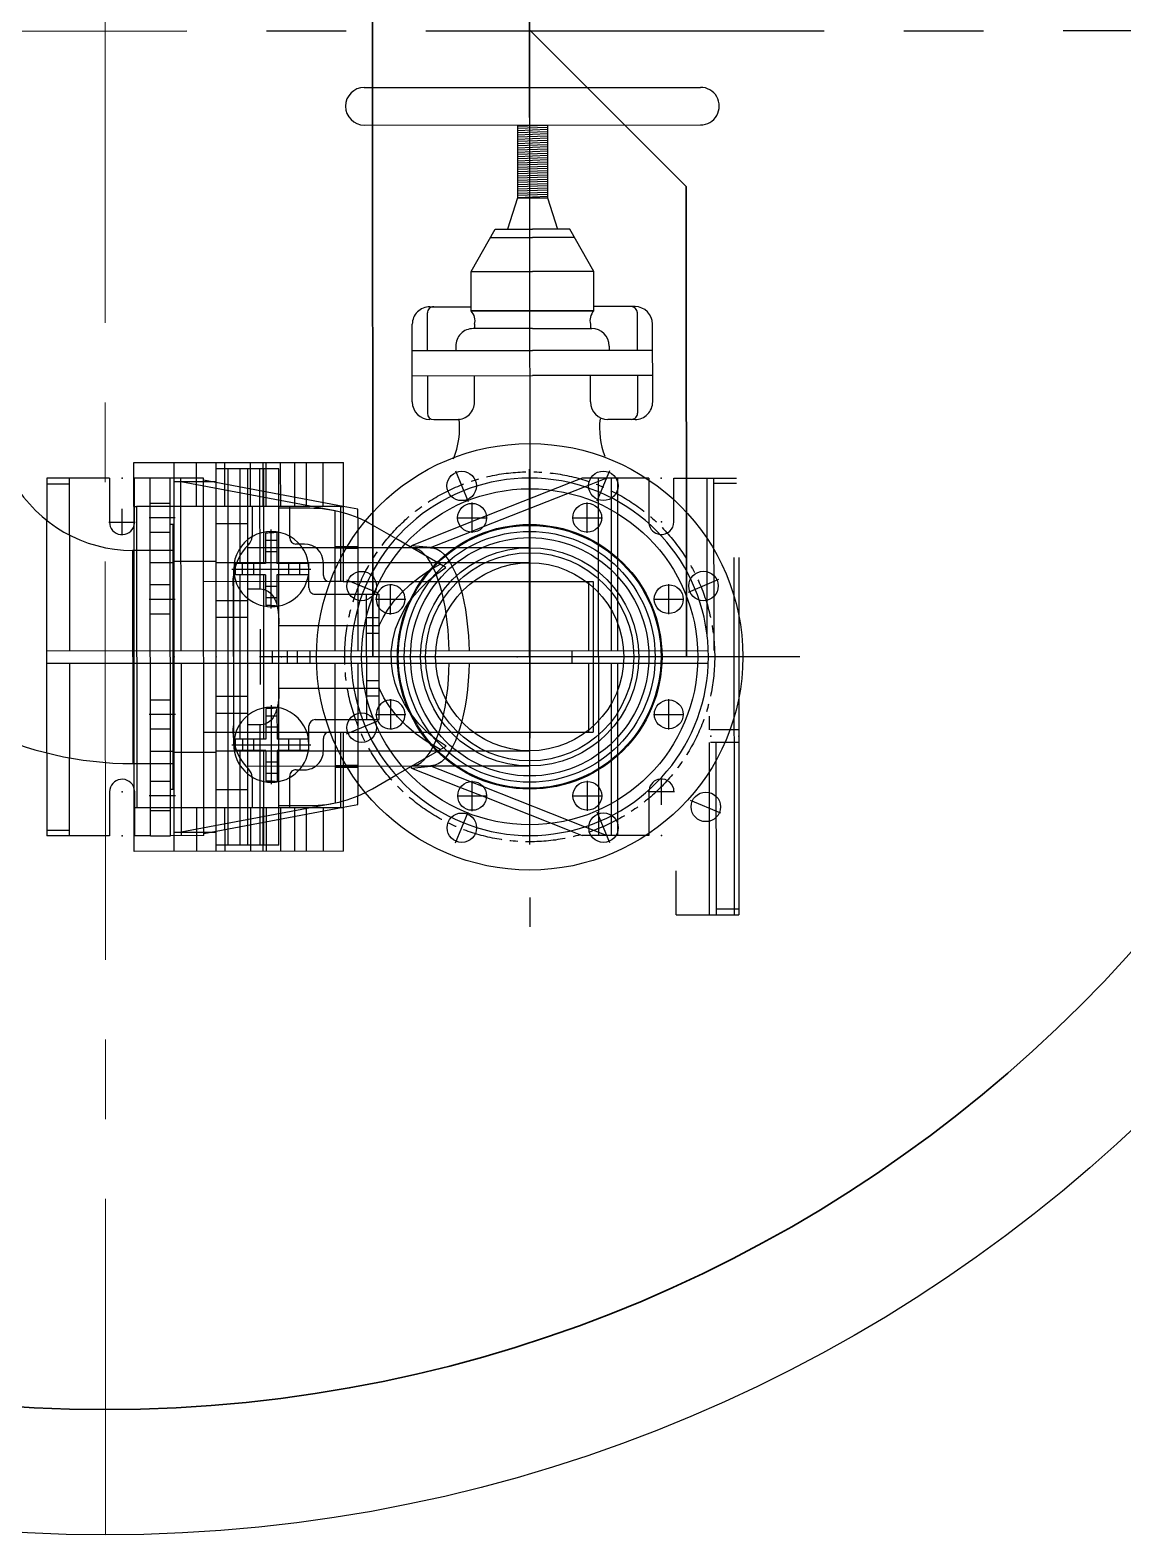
# Model space of a CAD drawing. Header units: millimetres. Extents: x 20530103 to 31271019, y 32092698 to 33532929.
# Drawn here: x 26145778 to 26146649, y 33007586 to 33008786 of the extents above; entities that cross this region are included whole.
import ezdxf

# ---------------------------------------------------------------- set-up
doc = ezdxf.new("R2010")
doc.units = ezdxf.units.MM
doc.linetypes.add('CENTER', pattern=[50.8, 31.75, -6.35, 6.35, -6.35])
doc.linetypes.add('осевая', pattern=[50.8, 31.75, -6.35, 6.35, -6.35])
for name, color, linetype in [('CL', 1, 'CENTER'), ('OUTLINE', 6, 'Continuous'), ('VIS', 7, 'Continuous')]:
    doc.layers.add(name, color=color, linetype=linetype)

msp = doc.modelspace()

# ---------------------------------------------------------------- linework, layer by layer
at = {"color": 1, "linetype": 'осевая', "lineweight": 15, "ltscale": 10}
msp.add_line((26145836.9208, 33009886.4722), (26145837.8174, 33007586.4723), dxfattribs=at)
at = {"lineweight": 30}
for p, q in [((26146050.5694, 33009286.5554), (26146050.9592, 33008286.5555)), ((26146175.7643, 33008786.6042), (26146300.813, 33008661.6529)), ((26146300.813, 33008661.6529), (26146300.9592, 33008286.6529))]:
    msp.add_line(p, q, dxfattribs=at)
at = {"lineweight": 20}
msp.add_line((26146175.5694, 33009286.6041), (26146175.9592, 33008286.6042), dxfattribs=at)
at = {"color": 1, "linetype": 'осевая', "lineweight": 25, "ltscale": 10}
msp.add_line((26141013.1971, 33008783.6781), (26146937.3495, 33008785.9873), dxfattribs=at)
at = {"color": 7}
for p, q in [((26146044.0905, 33008740.5528), (26146312.0904, 33008740.6573)), ((26146044.1022, 33008710.5528), (26146312.1021, 33008710.6573)), ((26146166.1021, 33008710.6004), (26146166.1248, 33008652.6004)), ((26146190.1023, 33008710.2341), (26146166.1026, 33008709.3629)), ((26146190.1029, 33008708.6851), (26146166.1032, 33008707.8139)), ((26146190.1036, 33008706.9615), (26146166.1039, 33008706.0904)), ((26146190.1042, 33008705.238), (26146166.1046, 33008704.3669)), ((26146190.1021, 33008710.6098), (26146190.1248, 33008652.6098)), ((26146190.1049, 33008703.5145), (26146166.1053, 33008702.6433)), ((26146190.1056, 33008701.748), (26146166.1059, 33008700.8769)), ((26146190.1063, 33008700.0245), (26146166.1066, 33008699.1533)), ((26146190.1069, 33008698.3009), (26146166.1073, 33008697.4298)), ((26146190.1076, 33008696.5774), (26146166.108, 33008695.7063)), ((26146190.1083, 33008694.8539), (26146166.1086, 33008693.9828)), ((26146190.1399, 33008693.1304), (26146166.1402, 33008692.2592)), ((26146190.1406, 33008691.4068), (26146166.1409, 33008690.5357)), ((26146190.1412, 33008689.6833), (26146166.1416, 33008688.8122)), ((26146190.1419, 33008687.9598), (26146166.1423, 33008687.0887)), ((26146190.1426, 33008686.2362), (26146166.1429, 33008685.3651)), ((26146190.1433, 33008684.5127), (26146166.1436, 33008683.6416)), ((26146190.1439, 33008682.7892), (26146166.1443, 33008681.9181)), ((26146190.1446, 33008681.0657), (26146166.1449, 33008680.1945)), ((26146190.1453, 33008679.3421), (26146166.1456, 33008678.471)), ((26146190.146, 33008677.6186), (26146166.1463, 33008676.7475)), ((26146190.1466, 33008675.8951), (26146166.147, 33008675.024)), ((26146190.1782, 33008674.1716), (26146166.1786, 33008673.3004)), ((26146190.1789, 33008672.448), (26146166.1792, 33008671.5769)), ((26146190.1796, 33008670.7245), (26146166.1799, 33008669.8534)), ((26146190.1803, 33008669.001), (26146166.1806, 33008668.1299)), ((26146190.1204, 33008663.8304), (26146166.1207, 33008662.9592)), ((26146190.1211, 33008662.1068), (26146166.1214, 33008661.2357)), ((26146190.1217, 33008660.3833), (26146166.1221, 33008659.5122)), ((26146190.1224, 33008658.6598), (26146166.1227, 33008657.7887)), ((26146190.1231, 33008656.9363), (26146166.1234, 33008656.0651)), ((26146190.1809, 33008667.2774), (26146166.1813, 33008666.4063)), ((26146190.1816, 33008665.5539), (26146166.1819, 33008664.6828)), ((26146166.1248, 33008652.6181), (26146158.1948, 33008627.6351)), ((26146190.1237, 33008655.2127), (26146166.1241, 33008654.3416)), ((26146190.1244, 33008653.4892), (26146166.1248, 33008652.6181)), ((26146166.1248, 33008652.6004), (26146190.1248, 33008652.6098)), ((26146190.1248, 33008652.6098), (26146198.0742, 33008627.6507)), ((26146129.2053, 33008593.7027), (26146148.4232, 33008627.6313)), ((26146144.6118, 33008620.9025), (26146178.1371, 33008620.9156)), ((26146148.4232, 33008627.6313), (26146178.1345, 33008627.6429)), ((26146207.8458, 33008627.6545), (26146178.1345, 33008627.6429)), ((26146211.6624, 33008620.9286), (26146178.1371, 33008620.9156)), ((26146227.0901, 33008593.7409), (26146207.8458, 33008627.6545)), ((26146129.2053, 33008593.7027), (26146178.1477, 33008593.7218)), ((26146129.2175, 33008562.3609), (26146129.2053, 33008593.7027)), ((26146227.0901, 33008593.7409), (26146178.1477, 33008593.7218)), ((26146227.1024, 33008562.399), (26146227.0901, 33008593.7409)), ((26146094.4478, 33008530.7813), (26146094.4361, 33008560.7395)), ((26146096.3191, 33008565.7402), (26146129.2162, 33008565.7531)), ((26146129.2175, 33008562.3609), (26146178.1599, 33008562.3799)), ((26146178.1599, 33008562.3799), (26146129.2175, 33008562.3609)), ((26146227.1024, 33008562.399), (26146178.1599, 33008562.3799)), ((26146178.1599, 33008562.3799), (26146227.1024, 33008562.399)), ((26146259.9981, 33008565.804), (26146227.101, 33008565.7912)), ((26146261.8967, 33008530.8466), (26146261.885, 33008560.8048)), ((26146082.3487, 33008489.8004), (26146082.3246, 33008551.7348)), ((26146138.607, 33008548.3036), (26146130.9284, 33008548.3006)), ((26146131.9847, 33008551.7541), (26146131.9861, 33008548.301)), ((26146178.1654, 33008548.319), (26146138.607, 33008548.3036)), ((26146178.1654, 33008548.319), (26146217.7239, 33008548.3344)), ((26146217.7239, 33008548.3344), (26146225.4024, 33008548.3374)), ((26146224.3434, 33008551.7901), (26146224.3448, 33008548.337)), ((26146274.0277, 33008489.8751), (26146274.0035, 33008551.8095)), ((26146082.3327, 33008530.7766), (26146178.1722, 33008530.814)), ((26146116.9338, 33008534.2951), (26146116.9352, 33008530.7901)), ((26146274.0117, 33008530.8513), (26146178.1722, 33008530.814)), ((26146239.4079, 33008534.3429), (26146239.4093, 33008530.8379)), ((26146082.3405, 33008510.7585), (26146178.18, 33008510.7959)), ((26146094.4556, 33008510.7633), (26146094.4673, 33008480.8051)), ((26146132.0089, 33008489.8197), (26146132.0007, 33008510.7779)), ((26146274.0195, 33008510.8333), (26146178.18, 33008510.7959)), ((26146224.3675, 33008489.8557), (26146224.3594, 33008510.8139)), ((26146261.9045, 33008510.8285), (26146261.9161, 33008480.8704)), ((26146256.9181, 33008475.8684), (26146238.373, 33008475.8612)), ((26146260.0331, 33008475.8696), (26146257.3601, 33008475.8686)), ((26146099.4692, 33008475.8071), (26146118.0143, 33008475.8143))]:
    msp.add_line(p, q, dxfattribs=at)
for p, q in [((26145860.3988, 33008441.4812), (26146027.3988, 33008441.5463)), ((26145860.4125, 33008406.4812), (26145860.3988, 33008441.4812)), ((26145892.5197, 33008131.4937), (26145892.3988, 33008441.4937)), ((26145910.4125, 33008406.5007), (26145910.3988, 33008441.5007)), ((26145926.0197, 33008131.5068), (26145925.8988, 33008441.5067)), ((26145932.9125, 33008406.5095), (26145932.8988, 33008441.5095)), ((26145953.4125, 33008406.5175), (26145953.3988, 33008441.5175)), ((26145963.4125, 33008406.5214), (26145963.3988, 33008441.5214)), ((26145965.9125, 33008406.5223), (26145965.8988, 33008441.5223)), ((26145977.4125, 33008406.5268), (26145977.3988, 33008441.5268)), ((26145988.6421, 33008406.5312), (26145988.6285, 33008441.5312)), ((26145997.9269, 33008406.5348), (26145997.9132, 33008441.5348)), ((26146011.4125, 33008406.5401), (26146011.3988, 33008441.5401)), ((26146027.4125, 33008406.5463), (26146027.3988, 33008441.5463)), ((26145840.9037, 33008428.9736), (26145790.9037, 33008428.9541)), ((26145790.9037, 33008428.9541), (26145790.9168, 33008395.3395)), ((26145808.9213, 33008383.7082), (26145808.9037, 33008428.9611)), ((26145840.9037, 33008428.9736), (26145840.9173, 33008393.9736)), ((26145873.4037, 33008428.9863), (26145860.9037, 33008428.9814)), ((26145860.9173, 33008393.9814), (26145860.9037, 33008428.9814)), ((26145889.4037, 33008428.9925), (26145873.4037, 33008428.9863)), ((26145873.5148, 33008143.9863), (26145873.4037, 33008428.9863)), ((26145915.9037, 33008429.0028), (26145889.4037, 33008428.9925)), ((26145889.5148, 33008143.9925), (26145889.4037, 33008428.9925)), ((26145897.9573, 33008291.4958), (26145897.9037, 33008428.9958)), ((26145916.0148, 33008144.0029), (26145915.9037, 33008429.0028)), ((26145975.9008, 33008436.5262), (26145925.9008, 33008436.5067)), ((26145935.5535, 33008136.5105), (26145935.4366, 33008436.5105)), ((26145945.1253, 33008361.0142), (26145945.0958, 33008436.5142)), ((26145950.9008, 33008436.5165), (26145951.0177, 33008136.5165)), ((26145960.9381, 33008340.7883), (26145960.9008, 33008436.5204)), ((26145963.9125, 33008406.5216), (26145963.9008, 33008436.5216)), ((26145975.9125, 33008406.5262), (26145975.9008, 33008436.5262)), ((26146176.0175, 33008136.9792), (26146175.9009, 33008436.2292)), ((26146217.8007, 33008429.1205), (26146208.3419, 33008425.376)), ((26146270.9037, 33008429.1412), (26146217.8007, 33008429.1205)), ((26146219.6, 33008422.2572), (26146236.9559, 33008429.128)), ((26146231.0148, 33008144.1257), (26146230.9037, 33008429.1256)), ((26146241.1284, 33008413.3292), (26146241.1223, 33008429.1296)), ((26146246.2038, 33008410.5878), (26146246.1966, 33008429.1316)), ((26146270.9037, 33008429.1412), (26146270.9173, 33008394.1412)), ((26146290.9037, 33008429.149), (26146340.9037, 33008429.1685)), ((26146290.9173, 33008394.149), (26146290.9037, 33008429.149)), ((26146317.553, 33008302.6497), (26146317.5037, 33008429.1594)), ((26146322.9573, 33008291.6615), (26146322.9037, 33008429.1615)), ((26145790.9054, 33008424.5676), (26145808.9054, 33008424.5747)), ((26145892.4047, 33008426.3368), (26145925.9047, 33008426.3499)), ((26145897.9047, 33008426.3066), (26146020.9138, 33008403.1658)), ((26146027.2096, 33008406.4109), (26145915.9043, 33008427.35)), ((26146139.0561, 33008390.3717), (26146219.6, 33008422.2572)), ((26146208.3419, 33008425.376), (26146141.4053, 33008398.8774)), ((26146340.9054, 33008424.782), (26146322.9054, 33008424.775)), ((26145850.9214, 33008383.4775), (26145850.9132, 33008404.4775)), ((26145860.6154, 33008406.4813), (26145860.4125, 33008406.4812)), ((26145860.6154, 33008406.4813), (26145862.5611, 33008406.4821)), ((26145860.7089, 33008166.4813), (26145860.6154, 33008406.4813)), ((26146025.2638, 33008406.5455), (26145862.5611, 33008406.4821)), ((26145862.5611, 33008406.4821), (26145862.6547, 33008166.4821)), ((26145889.4115, 33008408.8581), (26145873.4115, 33008408.8518)), ((26145954.6125, 33008406.5179), (26145954.6216, 33008382.9509)), ((26145963.9205, 33008385.9154), (26145963.9125, 33008406.5216)), ((26145975.9205, 33008385.9201), (26145975.9125, 33008406.5262)), ((26145984.613, 33008405.0296), (26145975.913, 33008405.0262)), ((26145984.6217, 33008382.6813), (26145984.6125, 33008406.5296)), ((26146000.5348, 33008405.0358), (26145984.613, 33008405.0296)), ((26146025.2638, 33008406.5455), (26146027.2095, 33008406.5462)), ((26146025.2872, 33008346.5455), (26146025.2638, 33008406.5455)), ((26146027.4125, 33008406.5463), (26146027.2095, 33008406.5462)), ((26146027.2095, 33008406.5462), (26146027.2329, 33008346.5462)), ((26146038.9134, 33008404.2092), (26146027.2096, 33008406.4109)), ((26146038.916, 33008397.3932), (26146038.9134, 33008404.2092)), ((26146129.9987, 33008385.3768), (26146129.9893, 33008409.5268)), ((26146221.8427, 33008385.4126), (26146221.8333, 33008409.5626)), ((26146241.1759, 33008291.6296), (26146241.1284, 33008413.3292)), ((26146246.2502, 33008291.6316), (26146246.2038, 33008410.5878)), ((26145790.9891, 33008209.9477), (26145790.9168, 33008395.3395)), ((26145840.4173, 33008393.9734), (26145861.4173, 33008393.9816)), ((26145893.366, 33008397.3596), (26145872.466, 33008397.3515)), ((26145891.711, 33008391.9934), (26145889.4181, 33008391.9925)), ((26145892.4184, 33008391.2866), (26145891.711, 33008391.9934)), ((26145891.7933, 33008180.9934), (26145891.711, 33008391.9934)), ((26145950.9179, 33008392.5165), (26145925.9179, 33008392.5068)), ((26146020.9573, 33008291.5438), (26146020.9138, 33008403.1658)), ((26146038.916, 33008397.3932), (26146038.9573, 33008291.5508)), ((26146117.919, 33008397.4471), (26146142.069, 33008397.4566)), ((26146141.4053, 33008398.8774), (26146120.6991, 33008390.6802)), ((26146209.763, 33008397.4829), (26146233.913, 33008397.4924)), ((26145808.9213, 33008383.7082), (26145808.9573, 33008291.4612)), ((26145873.4205, 33008385.8518), (26145889.4205, 33008385.8581)), ((26145963.9302, 33008361.0216), (26145963.9205, 33008385.9154)), ((26145965.4207, 33008385.2587), (26145965.4302, 33008361.0221)), ((26145969.9442, 33008325.0239), (26145969.9197, 33008388.0239)), ((26145974.4205, 33008385.903), (26145974.4302, 33008361.0257)), ((26145975.998, 33008187.1324), (26145975.9205, 33008385.9201)), ((26145975.9965, 33008190.8263), (26145975.9219, 33008382.2262)), ((26145984.6222, 33008381.5296), (26145984.6217, 33008382.6813)), ((26146069.1438, 33008380.9266), (26146050.54, 33008391.6579)), ((26146109.1963, 33008357.8231), (26146069.1438, 33008380.9266)), ((26146120.6991, 33008390.6802), (26146081.6202, 33008375.2098)), ((26146096.9354, 33008373.6971), (26146128.2336, 33008386.0874)), ((26146128.2336, 33008386.0874), (26146139.0561, 33008390.3717)), ((26145860.629, 33008371.4813), (26145859.3678, 33008371.4808)), ((26145859.3678, 33008371.4808), (26145859.4341, 33008201.4808)), ((26145892.4261, 33008371.4937), (26145860.629, 33008371.4813)), ((26146081.6209, 33008373.5674), (26145950.9253, 33008373.5165)), ((26145974.423, 33008379.3727), (26145965.423, 33008379.3692)), ((26145974.4265, 33008370.422), (26145965.4265, 33008370.4185)), ((26145992.2848, 33008376.5326), (26145989.6241, 33008376.5316)), ((26145996.4241, 33008376.5342), (26145992.2848, 33008376.5326)), ((26146020.9249, 33008374.6256), (26146038.9249, 33008374.6327)), ((26146020.9254, 33008373.4), (26146038.9255, 33008373.0097)), ((26146096.9354, 33008373.6971), (26146081.6202, 33008375.2098)), ((26146081.6209, 33008373.5674), (26146081.6202, 33008375.2098)), ((26146175.9253, 33008373.6042), (26146081.9016, 33008373.5676)), ((26146096.9354, 33008373.5734), (26146096.9354, 33008373.6971)), ((26145892.43, 33008361.4937), (26145873.43, 33008361.4863)), ((26145925.9296, 33008362.5068), (26145892.4296, 33008362.4937)), ((26146175.93, 33008361.6042), (26145925.93, 33008361.5068)), ((26145938.4319, 33008356.5116), (26146001.4319, 33008356.5362)), ((26145939.9865, 33008216.5122), (26145939.9319, 33008356.5122)), ((26145965.4302, 33008361.0221), (26145941.1153, 33008361.0127)), ((26145941.1153, 33008361.0127), (26145941.1188, 33008352.0127)), ((26145947.0866, 33008352.015), (26145947.0831, 33008361.015)), ((26145956.0373, 33008352.0185), (26145956.0338, 33008361.0185)), ((26145999.5908, 33008361.0355), (26145974.4302, 33008361.0257)), ((26145983.8301, 33008352.0293), (26145983.8266, 33008361.0293)), ((26145992.7808, 33008352.0328), (26145992.7772, 33008361.0328)), ((26145999.9181, 33008361.0356), (26145999.5908, 33008361.0355)), ((26145999.9195, 33008357.3868), (26145999.9181, 33008361.0356)), ((26145999.9216, 33008352.0356), (26145999.9195, 33008357.3868)), ((26145999.9378, 33008341.5356), (26145999.9319, 33008356.5356)), ((26146011.4339, 33008351.5401), (26146011.43, 33008361.5401)), ((26146339.2089, 33008080.8792), (26146339.0978, 33008365.8791)), ((26146342.6978, 33008365.8805), (26146342.8089, 33008080.8806)), ((26145889.4369, 33008343.9145), (26145873.4369, 33008343.9083)), ((26146016.4358, 33008346.542), (26145915.9358, 33008346.5029)), ((26145965.4337, 33008352.0222), (26145941.1188, 33008352.0127)), ((26145945.1798, 33008221.0142), (26145945.1288, 33008352.0142)), ((26145963.9848, 33008221.0216), (26145963.9337, 33008352.0216)), ((26145965.4337, 33008352.0222), (26145965.4431, 33008327.7856)), ((26145999.9216, 33008352.0356), (26145974.4337, 33008352.0257)), ((26145974.4337, 33008352.0257), (26145974.4434, 33008327.1483)), ((26146027.2329, 33008346.5462), (26146016.4358, 33008346.542)), ((26146027.2329, 33008346.5462), (26146226.5682, 33008346.6239)), ((26146065.0805, 33008320.408), (26146065.0711, 33008344.558)), ((26146222.9285, 33008346.6225), (26146222.9499, 33008291.6225)), ((26146226.5682, 33008346.6239), (26146226.615, 33008226.6239)), ((26146286.8116, 33008320.4944), (26146286.8021, 33008344.6444)), ((26145893.3913, 33008332.4161), (26145872.4913, 33008332.4079)), ((26145939.6382, 33008340.5121), (26145939.6803, 33008232.5121)), ((26145950.9381, 33008340.7844), (26145960.9381, 33008340.7883)), ((26145974.4374, 33008342.6293), (26145965.4374, 33008342.6258)), ((26145974.4408, 33008333.6786), (26145965.4409, 33008333.6751)), ((26146004.9397, 33008336.5375), (26146055.9397, 33008336.5574)), ((26146045.9787, 33008236.5535), (26146045.9397, 33008336.5535)), ((26146053.0008, 33008332.4783), (26146077.1508, 33008332.4877)), ((26146055.9787, 33008236.5574), (26146055.9397, 33008336.5574)), ((26146079.9427, 33008330.3299), (26146082.2235, 33008333.4555)), ((26146274.7319, 33008332.5647), (26146298.8818, 33008332.5741)), ((26145873.4458, 33008320.9083), (26145889.4458, 33008320.9145)), ((26145925.9417, 33008331.5068), (26145950.9417, 33008331.5165)), ((26145950.947, 33008318.0165), (26145925.947, 33008318.0068)), ((26145960.9507, 33008308.5204), (26145960.9678, 33008264.5204)), ((26145975.9495, 33008311.5262), (26146055.8665, 33008311.5574)), ((26146045.4495, 33008311.5533), (26146056.4495, 33008311.5576)), ((26146055.9471, 33008317.5574), (26146045.9471, 33008317.5535)), ((26146045.9518, 33008305.5535), (26146055.9518, 33008305.5574)), ((26145790.9573, 33008291.4541), (26146318.3695, 33008291.6597)), ((26145970.9612, 33008281.5243), (26145970.9573, 33008291.5243)), ((26145982.729, 33008281.5289), (26145982.7251, 33008291.5289)), ((26145990.8322, 33008281.532), (26145990.8283, 33008291.532)), ((26146000.9612, 33008281.536), (26146000.9573, 33008291.536)), ((26146209.6787, 33008291.6174), (26146209.6826, 33008281.6174)), ((26145790.9612, 33008281.4541), (26146318.3734, 33008281.6597)), ((26145808.9612, 33008281.4612), (26145808.9906, 33008206.0421)), ((26145897.9612, 33008281.4958), (26145898.0148, 33008143.9959)), ((26146021.0047, 33008169.9218), (26146020.9612, 33008281.5438)), ((26146038.9612, 33008281.5508), (26146039.0024, 33008175.7085)), ((26146222.9538, 33008281.6225), (26146222.9753, 33008226.6225)), ((26146241.2272, 33008159.9301), (26146241.1798, 33008281.6296)), ((26146246.3005, 33008162.6754), (26146246.2541, 33008281.6316)), ((26145975.969, 33008261.5263), (26146055.886, 33008261.5574)), ((26146045.469, 33008261.5533), (26146056.469, 33008261.5576)), ((26146055.9666, 33008267.5574), (26146045.9666, 33008267.5535)), ((26145889.4727, 33008252.0705), (26145873.4727, 33008252.0643)), ((26145950.9715, 33008255.0165), (26145925.9715, 33008255.0068)), ((26145969.9988, 33008185.0239), (26145969.9742, 33008248.0239)), ((26146045.9713, 33008255.5535), (26146055.9713, 33008255.5574)), ((26146065.1163, 33008228.564), (26146065.1069, 33008252.714)), ((26146286.8474, 33008228.6504), (26146286.8379, 33008252.8004)), ((26145893.4271, 33008240.5721), (26145872.5271, 33008240.5639)), ((26145950.9768, 33008241.5165), (26145925.9768, 33008241.5068)), ((26145965.4753, 33008245.2587), (26145965.4848, 33008221.0222)), ((26145974.4776, 33008239.3727), (26145965.4776, 33008239.3692)), ((26145974.4751, 33008245.903), (26145974.4848, 33008221.0257)), ((26146004.9787, 33008236.5376), (26146055.9787, 33008236.5574)), ((26146053.0366, 33008240.6343), (26146077.1866, 33008240.6437)), ((26146274.7677, 33008240.7207), (26146298.9176, 33008240.7301)), ((26146319.3514, 33008228.3714), (26146319.3472, 33008239.3617)), ((26145873.4816, 33008229.0643), (26145889.4816, 33008229.0705)), ((26145915.9826, 33008226.5029), (26146016.4826, 33008226.542)), ((26145960.9804, 33008232.2526), (26145950.9804, 33008232.2487)), ((26145961.0177, 33008136.5204), (26145960.9804, 33008232.2526)), ((26145974.4811, 33008230.422), (26145965.4811, 33008230.4185)), ((26145999.9865, 33008216.5356), (26145999.9807, 33008231.5356)), ((26146016.4826, 33008226.542), (26146027.2797, 33008226.5462)), ((26146025.3573, 33008166.5455), (26146025.3339, 33008226.5455)), ((26146027.2797, 33008226.5462), (26146226.615, 33008226.6239)), ((26146027.2797, 33008226.5462), (26146027.3031, 33008166.5463)), ((26146342.7514, 33008228.3806), (26146320.1637, 33008228.3717)), ((26145938.4865, 33008216.5116), (26146001.4865, 33008216.5362)), ((26145965.4848, 33008221.0222), (26145941.1699, 33008221.0127)), ((26145941.1699, 33008221.0127), (26145941.1734, 33008212.0127)), ((26145965.4883, 33008212.0222), (26145941.1734, 33008212.0127)), ((26145945.2128, 33008136.5143), (26145945.1834, 33008212.0142)), ((26145947.1412, 33008212.015), (26145947.1377, 33008221.015)), ((26145956.0919, 33008212.0185), (26145956.0884, 33008221.0185)), ((26145963.998, 33008187.1277), (26145963.9883, 33008212.0216)), ((26145965.4883, 33008212.0222), (26145965.4977, 33008187.7856)), ((26145999.9727, 33008221.0356), (26145974.4848, 33008221.0257)), ((26145999.6488, 33008212.0355), (26145974.4883, 33008212.0257)), ((26145974.4883, 33008212.0257), (26145974.498, 33008187.1483)), ((26145983.8846, 33008212.0293), (26145983.8811, 33008221.0293)), ((26145992.8353, 33008212.0328), (26145992.8318, 33008221.0328)), ((26145999.9762, 33008212.0356), (26145999.6488, 33008212.0355)), ((26145999.9748, 33008215.6844), (26145999.9727, 33008221.0356)), ((26145999.9762, 33008212.0356), (26145999.9748, 33008215.6844)), ((26146011.4885, 33008211.5401), (26146011.4846, 33008221.5401)), ((26146069.2174, 33008192.1985), (26146109.2519, 33008215.3333)), ((26146319.3596, 33008207.3811), (26146319.3553, 33008218.3714)), ((26146342.7553, 33008218.3806), (26146320.1676, 33008218.3717)), ((26146324.8089, 33008080.8735), (26146324.7553, 33008218.3735)), ((26145790.9891, 33008209.9477), (26145791.0148, 33008143.9541)), ((26145809.0148, 33008143.9612), (26145808.9906, 33008206.0421)), ((26145859.4341, 33008201.4808), (26145860.6953, 33008201.4813)), ((26145860.6953, 33008201.4813), (26145892.4924, 33008201.4937)), ((26145873.4885, 33008211.4863), (26145892.4885, 33008211.4937)), ((26145892.4889, 33008210.4937), (26145925.9889, 33008210.5068)), ((26145925.9885, 33008211.5068), (26146175.9884, 33008211.6042)), ((26145974.4919, 33008202.6293), (26145965.4919, 33008202.6258)), ((26146038.9929, 33008200.0919), (26146020.9931, 33008199.6876)), ((26146319.4089, 33008080.8714), (26146319.3596, 33008207.3811)), ((26145950.9931, 33008199.5165), (26146081.6887, 33008199.5675)), ((26145954.6968, 33008190.085), (26145954.706, 33008166.518)), ((26145974.4954, 33008193.6786), (26145965.4954, 33008193.6751)), ((26145984.6967, 33008190.378), (26145984.6963, 33008191.5296)), ((26145984.706, 33008166.5296), (26145984.6967, 33008190.378)), ((26145989.6943, 33008196.5316), (26145992.355, 33008196.5326)), ((26145992.355, 33008196.5326), (26145996.4943, 33008196.5342)), ((26146038.9936, 33008198.469), (26146020.9936, 33008198.4619)), ((26146050.622, 33008181.4528), (26146069.2174, 33008192.1985)), ((26146081.6893, 33008197.9251), (26146081.6887, 33008199.5675)), ((26146081.6893, 33008197.9251), (26146097.0033, 33008199.4497)), ((26146081.6893, 33008197.9251), (26146120.7802, 33008182.4851)), ((26146081.9694, 33008199.5676), (26146097.0033, 33008199.5734)), ((26146097.0033, 33008199.4497), (26146097.0033, 33008199.5734)), ((26146128.3112, 33008187.0839), (26146097.0033, 33008199.4497)), ((26146097.0481, 33008199.5734), (26146175.9931, 33008199.6042)), ((26146281.0052, 33008168.6451), (26146280.997, 33008189.6451)), ((26145841.0011, 33008178.9736), (26145841.0148, 33008143.9736)), ((26145861.0148, 33008143.9814), (26145861.0011, 33008178.9814)), ((26145889.498, 33008187.127), (26145873.498, 33008187.1208)), ((26145889.5004, 33008180.9925), (26145891.7933, 33008180.9934)), ((26145891.7933, 33008180.9934), (26145892.5001, 33008181.7008)), ((26145951.0006, 33008180.5165), (26145926.0006, 33008180.5068)), ((26145964.006, 33008166.5216), (26145963.998, 33008187.1277)), ((26145976.006, 33008166.5263), (26145975.998, 33008187.1324)), ((26146120.7802, 33008182.4851), (26146141.4928, 33008174.3042)), ((26146139.137, 33008182.8079), (26146128.3112, 33008187.0839)), ((26146130.0851, 33008163.6458), (26146130.0757, 33008187.7958)), ((26146219.7057, 33008150.9853), (26146139.137, 33008182.8079)), ((26146221.9291, 33008163.6816), (26146221.9197, 33008187.8316)), ((26146270.5011, 33008179.1411), (26146291.5011, 33008179.1492)), ((26146271.0011, 33008179.1412), (26146271.0148, 33008144.1412)), ((26145860.506, 33008166.4812), (26145860.7089, 33008166.4813)), ((26145860.5197, 33008131.4812), (26145860.506, 33008166.4812)), ((26145860.7089, 33008166.4813), (26145862.6547, 33008166.4821)), ((26145862.6547, 33008166.4821), (26146025.3573, 33008166.5455)), ((26145893.4525, 33008175.6285), (26145872.5525, 33008175.6204)), ((26145873.5069, 33008164.1208), (26145889.5069, 33008164.127)), ((26146021.0047, 33008169.9218), (26145898.0137, 33008146.6851)), ((26145910.5197, 33008131.5007), (26145910.506, 33008166.5007)), ((26145916.0141, 33008145.6557), (26146027.303, 33008166.6816)), ((26145933.0197, 33008131.5095), (26145933.006, 33008166.5095)), ((26145953.5197, 33008131.5175), (26145953.506, 33008166.5175)), ((26145963.5196, 33008131.5214), (26145963.506, 33008166.5214)), ((26145964.0177, 33008136.5216), (26145964.006, 33008166.5216)), ((26145966.0196, 33008131.5224), (26145966.006, 33008166.5224)), ((26145976.0054, 33008168.0263), (26145984.7054, 33008168.0296)), ((26145976.0177, 33008136.5263), (26145976.006, 33008166.5263)), ((26145977.5196, 33008131.5268), (26145977.506, 33008166.5268)), ((26145984.7054, 33008168.0296), (26146000.6272, 33008168.0359)), ((26145988.7493, 33008131.5312), (26145988.7357, 33008166.5312)), ((26145998.0341, 33008131.5348), (26145998.0204, 33008166.5348)), ((26146011.5196, 33008131.5401), (26146011.506, 33008166.5401)), ((26146025.3573, 33008166.5455), (26146027.3031, 33008166.5463)), ((26146027.303, 33008166.6816), (26146039.0051, 33008168.8924)), ((26146027.3031, 33008166.5463), (26146027.506, 33008166.5463)), ((26146027.5196, 33008131.5463), (26146027.506, 33008166.5463)), ((26146039.0051, 33008168.8924), (26146039.0024, 33008175.7085)), ((26146118.0054, 33008175.7161), (26146142.1554, 33008175.7255)), ((26146141.4928, 33008174.3042), (26146208.4501, 33008147.8577)), ((26146209.8494, 33008175.7519), (26146233.9994, 33008175.7613)), ((26146241.2334, 33008144.1296), (26146241.2272, 33008159.9301)), ((26146246.3077, 33008144.1316), (26146246.3005, 33008162.6754)), ((26145791.0131, 33008148.3406), (26145809.0131, 33008148.3477)), ((26145841.0148, 33008143.9736), (26145791.0148, 33008143.9541)), ((26145873.5148, 33008143.9863), (26145861.0148, 33008143.9814)), ((26145873.5148, 33008143.9863), (26145889.5148, 33008143.9925)), ((26145916.0148, 33008144.0029), (26145889.5148, 33008143.9925)), ((26145892.5137, 33008146.6506), (26145926.0137, 33008146.6636)), ((26146208.4501, 33008147.8577), (26146217.9118, 33008144.1206)), ((26146271.0148, 33008144.1412), (26146217.9118, 33008144.1206)), ((26146237.067, 33008144.128), (26146219.7057, 33008150.9853)), ((26146027.5196, 33008131.5463), (26145860.5197, 33008131.4812)), ((26145976.0177, 33008136.5263), (26145926.0177, 33008136.5068)), ((26146292.8089, 33008080.8611), (26146292.7953, 33008115.8611)), ((26146292.8089, 33008080.8611), (26146342.8089, 33008080.8806)), ((26146342.8072, 33008085.2671), (26146324.8072, 33008085.26))]:
    msp.add_line(p, q)
for points in [[(26145974.4205, 33008385.903), (26145973.8742, 33008385.8089), (26145973.2522, 33008385.7202), (26145972.5592, 33008385.6374), (26145971.8004, 33008385.5613), (26145970.9817, 33008385.4924), (26145970.1092, 33008385.4313), (26145969.1896, 33008385.3784), (26145968.2299, 33008385.334), (26145967.2374, 33008385.2987), (26145966.2197, 33008385.2725), (26145965.4207, 33008385.2587)], [(26146111.8104, 33008291.5792), (26146111.6158, 33008297.5949), (26146110.9159, 33008308.1365), (26146109.7517, 33008318.5029), (26146108.7131, 33008325.2447), (26146107.5254, 33008331.4934), (26146106.1455, 33008337.517), (26146104.5873, 33008343.2223), (26146102.8455, 33008348.5997), (26146101.0094, 33008353.3952), (26146099.0312, 33008357.7623), (26146096.8911, 33008361.7156), (26146094.6292, 33008365.1537), (26146092.3309, 33008367.9656), (26146089.9456, 33008370.2323), (26146087.4531, 33008371.9494), (26146084.9026, 33008373.0597), (26146081.6209, 33008373.5674)], [(26146096.9354, 33008373.5734), (26146099.5544, 33008373.2655), (26146102.1736, 33008372.3289), (26146104.8119, 33008370.7235), (26146107.4128, 33008368.4477), (26146109.8516, 33008365.6321), (26146112.2171, 33008362.197), (26146114.5237, 33008358.0811), (26146116.7133, 33008353.3441), (26146118.6189, 33008348.4165), (26146120.3871, 33008342.9944), (26146122.0247, 33008337.0095), (26146123.4861, 33008330.5738), (26146124.6695, 33008324.2328), (26146125.6733, 33008317.5761), (26146126.4962, 33008310.5379), (26146127.1107, 33008303.2617), (26146127.629, 33008291.5854)], [(26146055.8665, 33008311.5574), (26146058.996, 33008317.8872), (26146062.6655, 33008323.9221), (26146068.0263, 33008331.1897), (26146074.0252, 33008337.9433), (26146080.7768, 33008344.3591), (26146088.0269, 33008350.2069), (26146096.0703, 33008355.6937), (26146104.5295, 33008360.5151)], [(26146082.2235, 33008333.4555), (26146082.2773, 33008333.5233), (26146088.2937, 33008340.6484), (26146094.9427, 33008347.1587), (26146101.8412, 33008352.7958), (26146109.1963, 33008357.8231)], [(26145960.9381, 33008340.7883), (26145964.4986, 33008340.2481), (26145967.5947, 33008338.7795), (26145969.4255, 33008337.3186), (26145970.9496, 33008335.6132), (26145972.7911, 33008332.5928), (26145974.0834, 33008329.2851), (26145975.4351, 33008322.761), (26145975.9077, 33008315.863), (26145975.9491, 33008312.6031)], [(26145965.4431, 33008327.7856), (26145966.4751, 33008327.7675), (26145967.4878, 33008327.74), (26145968.4735, 33008327.7033), (26145969.4248, 33008327.6578), (26145970.3343, 33008327.6036), (26145971.1952, 33008327.5414), (26145972.0009, 33008327.4714), (26145972.7453, 33008327.3943), (26145973.4227, 33008327.3107), (26145974.028, 33008327.2212), (26145974.4434, 33008327.1483)], [(26146079.8111, 33008243.0415), (26146076.0265, 33008248.9862), (26146071.6067, 33008257.6953), (26146068.7593, 33008265.3404), (26146066.7461, 33008273.2696), (26146065.6461, 33008281.3475), (26146065.5687, 33008290.6113), (26146066.7183, 33008299.8046), (26146069.0907, 33008308.8637), (26146072.571, 33008317.5998), (26146077.014, 33008325.8555), (26146079.9427, 33008330.3299)], [(26146081.6887, 33008199.5675), (26146084.2234, 33008199.8717), (26146086.7578, 33008200.7906), (26146089.3103, 33008202.3604), (26146091.8258, 33008204.5785), (26146094.1832, 33008207.3134), (26146096.4696, 33008210.6401), (26146098.699, 33008214.613), (26146100.8174, 33008219.1732), (26146102.697, 33008223.9969), (26146104.4435, 33008229.3028), (26146106.0638, 33008235.1541), (26146107.5148, 33008241.4432), (26146108.7146, 33008247.7447), (26146109.737, 33008254.3643), (26146110.5814, 33008261.3661), (26146111.2207, 33008268.6095), (26146111.601, 33008275.0423), (26146111.8143, 33008281.5792)], [(26146127.6329, 33008281.5854), (26146127.3908, 33008274.4949), (26146126.9524, 33008267.5601), (26146126.3093, 33008260.6598), (26146125.4644, 33008253.8946), (26146124.4117, 33008247.2689), (26146123.2114, 33008241.1195), (26146121.8224, 33008235.1998), (26146120.2592, 33008229.5995), (26146118.5172, 33008224.3273), (26146116.6698, 33008219.5919), (26146114.6831, 33008215.2846), (26146112.5383, 33008211.3902), (26146110.2752, 33008208.0042), (26146107.9461, 33008205.1967), (26146105.5308, 33008202.9351), (26146103.0102, 33008201.2209), (26146100.4329, 33008200.1059), (26146097.0033, 33008199.5734)], [(26145975.9694, 33008260.4494), (26145975.8202, 33008254.1842), (26145975.1578, 33008248.1228), (26145973.6678, 33008242.4421), (26145971.5357, 33008238.2001), (26145970.0328, 33008236.3032), (26145968.1917, 33008234.6551), (26145965.0428, 33008232.9642), (26145961.8729, 33008232.2862), (26145960.9804, 33008232.2526)], [(26146104.5872, 33008212.6377), (26146093.3844, 33008219.2121), (26146085.3358, 33008225.0294), (26146077.8072, 33008231.5044), (26146070.6611, 33008238.8661), (26146064.2804, 33008246.8961), (26146059.7288, 33008253.9746), (26146055.886, 33008261.5574)], [(26145974.4751, 33008245.903), (26145973.9288, 33008245.8089), (26145973.3068, 33008245.7202), (26145972.6138, 33008245.6374), (26145971.855, 33008245.5613), (26145971.0363, 33008245.4925), (26145970.1638, 33008245.4313), (26145969.2442, 33008245.3784), (26145968.2845, 33008245.3341), (26145967.292, 33008245.2987), (26145966.2743, 33008245.2725), (26145965.4753, 33008245.2587)], [(26146109.2519, 33008215.3333), (26146101.5156, 33008220.6395), (26146094.274, 33008226.6326), (26146087.631, 33008233.2534), (26146081.4205, 33008240.8029), (26146079.8111, 33008243.0415)], [(26145965.4977, 33008187.7856), (26145966.5297, 33008187.7675), (26145967.5424, 33008187.74), (26145968.5281, 33008187.7033), (26145969.4794, 33008187.6578), (26145970.3889, 33008187.6036), (26145971.2498, 33008187.5414), (26145972.0555, 33008187.4714), (26145972.7999, 33008187.3943), (26145973.4773, 33008187.3107), (26145974.0826, 33008187.2212), (26145974.498, 33008187.1483)]]:
    msp.add_lwpolyline(points)
at = {"ltscale": 10}
msp.add_circle((26145837.3496, 33008786.4723), 1200, dxfattribs=at)
at = {"lineweight": 30}
msp.add_circle((26145837.3496, 33008786.4723), 1100, dxfattribs=at)
for centre, radius in [((26146129.994, 33008397.4518), 11.5), ((26146221.838, 33008397.4876), 11.5), ((26146175.9592, 33008286.6042), 105.5), ((26146175.9592, 33008286.6042), 104.7929), ((26146175.9592, 33008286.6042), 95), ((26146175.9592, 33008286.6042), 87), ((26146175.9592, 33008286.6042), 83), ((26146175.9592, 33008286.6042), 75), ((26146286.8068, 33008332.5694), 11.5), ((26146286.8427, 33008240.7254), 11.5), ((26146130.0804, 33008175.7208), 11.5), ((26146221.9244, 33008175.7566), 11.5)]:
    msp.add_circle(centre, radius)
at = {"color": 7}
for centre, radius, start, end in [((26146044.0963, 33008725.5528), 15, 90.0223337, 270.0223337), ((26146312.0963, 33008725.6573), 15, 270.0223337, 90.0223337), ((26146096.3246, 33008551.7402), 14, 90.0223337, 180.0223338), ((26146099.4361, 33008560.7415), 5, 90.0223337, 180.0223338), ((26146121.2954, 33008554.6297), 11.0693, 344.9430871, 44.3012273), ((26146235.0305, 33008554.6741), 11.0693, 135.7434403, 195.1015805), ((26146256.885, 33008560.8028), 5, 0.0223338, 90.0223337), ((26146260.0035, 33008551.804), 14, 0.0223338, 90.0223337), ((26146130.9338, 33008534.3006), 14, 90.0223337, 180.0223338), ((26146225.4079, 33008534.3374), 14, 0.0223338, 90.0223337), ((26146096.3487, 33008489.8058), 14, 180.0223338, 270.0223337), ((26146118.0089, 33008489.8143), 14, 270.0223337, 0.0223338), ((26146238.3675, 33008489.8612), 14, 180.0223338, 270.0223337), ((26146260.0277, 33008489.8696), 14, 270.0223337, 0.0223338), ((26146099.4673, 33008480.8071), 5, 180.0223338, 270.0223337), ((26146054.7921, 33008469.4852), 65.3197, 337.4557738, 6.085484), ((26146296.9838, 33008469.5796), 65.3197, 173.9591838, 200.641374), ((26146256.9161, 33008480.8684), 5, 270.0223337, 0.0223338)]:
    msp.add_arc(centre, radius, start, end, dxfattribs=at)
for centre, radius, start, end in [((26146175.9592, 33008286.6042), 142.5, 200.5633114, 159.4813562), ((26145859.3249, 33008481.4808), 110, 210.2726229, 270.0223337), ((26146000.5738, 33008305.0358), 100, 74.5511856, 90.0223337), ((26145850.9173, 33008393.9775), 10, 180.0223338, 346.0212556), ((26145850.9173, 33008393.9775), 10, 346.0212556, 0.0223338), ((26146000.5738, 33008305.0358), 100, 60.0223341, 74.5511856), ((26146280.9173, 33008394.1451), 10, 180.0223338, 187.9044217), ((26146280.9173, 33008394.1451), 10, 187.9044217, 263.4883199), ((26146280.9173, 33008394.1451), 10, 263.4883199, 0.0223338), ((26145969.9319, 33008356.5239), 30, 0.0223338, 180.0223338), ((26145944.6216, 33008382.947), 10, 314.8122707, 356.3533681), ((26145944.6216, 33008382.947), 10, 356.3533681, 0.0223338), ((26145989.6222, 33008381.5316), 5, 180.0223338, 270.0223337), ((26145981.2705, 33008346.0572), 42, 134.8122735, 169.8091217), ((26145996.43, 33008361.5342), 15, 0.0223344, 90.0223337), ((26145969.9319, 33008356.5239), 30, 180.0223338, 0.0223338), ((26145981.2705, 33008346.0572), 42, 169.8091217, 187.5866992), ((26146016.4339, 33008351.542), 5, 180.0223338, 270.0223337), ((26146065.0758, 33008332.483), 11.5, 217.4330951, 159.2529326), ((26146004.9378, 33008341.5375), 5, 180.0223329, 270.0223337), ((26146175.9592, 33008286.6042), 142.5, 159.4813562, 200.5633114), ((26146065.0758, 33008332.483), 11.5, 159.2529326, 217.4330951), ((26146065.1116, 33008240.639), 11.5, 200.7917349, 142.6115725), ((26145969.9865, 33008216.5239), 30, 0.0223338, 180.0223338), ((26146004.9807, 33008231.5376), 5, 90.0223337, 180.0223329), ((26146065.1116, 33008240.639), 11.5, 142.6115725, 200.7917349), ((26145859.3249, 33008481.4808), 280, 244.1044064, 270.0223337), ((26145981.3169, 33008226.9995), 42, 172.4579688, 190.2355458), ((26146016.4846, 33008221.542), 5, 90.0223337, 180.0223338), ((26145981.3169, 33008226.9995), 42, 190.2355458, 225.2323946), ((26145969.9865, 33008216.5239), 30, 180.0223338, 0.0223338), ((26145996.4885, 33008211.5342), 15, 270.0223337, 0.0223344), ((26145851.0011, 33008178.9775), 10, 14.0234122, 180.0223338), ((26145944.6968, 33008190.0811), 10, 3.6912995, 45.2323946), ((26145944.6968, 33008190.0811), 10, 0.0223338, 3.6912995), ((26145989.6963, 33008191.5316), 5, 90.0223337, 180.0223338), ((26146281.0011, 33008179.1451), 10, 96.5563478, 172.1402459), ((26146281.0011, 33008179.1451), 10, 0.0223338, 96.5563478), ((26145851.0011, 33008178.9775), 10, 0.0223338, 14.0234122), ((26146000.5882, 33008268.0358), 100, 285.4934822, 300.0223338), ((26146281.0011, 33008179.1451), 10, 172.1402459, 180.0223338), ((26146000.5882, 33008268.0358), 100, 270.0223337, 285.4934822)]:
    msp.add_arc(centre, radius, start, end)
for p in [(26145850.9037, 33008428.9775, -214), (26145892.4037, 33008428.9937, 166), (26146280.9037, 33008429.1451, -214), (26145850.9173, 33008393.9775, -214), (26146280.9173, 33008394.1451, -214), (26145892.4592, 33008286.4937, 166), (26145892.4592, 33008286.4937, 166), (26145892.4592, 33008286.4937, 166), (26145925.9592, 33008286.5068, 166), (26145925.9592, 33008286.5068, 166), (26145960.9592, 33008286.5204, 63), (26145969.9592, 33008286.5239, 297), (26145969.9592, 33008286.5239, 3297), (26145977.9592, 33008286.527, 166), (26146027.4592, 33008286.5463, 374), (26146033.4592, 33008286.5487, 416), (26146165.9592, 33008286.6003, 3297), (26146175.9592, 33008286.6042, 416), (26146175.9592, 33008286.6042, 416), (26146175.9592, 33008286.6042, 3297), (26146320.2534, 33008223.3718, 416), (26146342.7534, 33008223.3806, -214), (26145851.0011, 33008178.9775, -214), (26146281.0011, 33008179.1451, -214), (26145851.0148, 33008143.9775, -214), (26145892.5148, 33008143.9937, 166), (26146281.0148, 33008144.1451, -214)]:
    msp.add_point(p)
at = {"layer": 'CL', "color": 7, "ltscale": 20}
for p, q in [((26146175.7916, 33008716.5961), (26146175.4855, 33009501.9968)), ((26146175.737, 33008856.6123), (26146176.0432, 33008071.2115)), ((26146391.3519, 33008286.6882), (26145960.5665, 33008286.5202))]:
    msp.add_line(p, q, dxfattribs=at)
at = {"layer": 'CL', "color": 7}
for p, q in [((26146116.762, 33008434.9288), (26146126.8682, 33008410.5572)), ((26146239.6572, 33008434.9767), (26146229.57, 33008410.5973)), ((26146029.8959, 33008347.9949), (26146054.2753, 33008337.9077)), ((26146326.5911, 33008348.1105), (26146302.2195, 33008338.0044)), ((26146029.9438, 33008225.0997), (26146054.3153, 33008235.2058)), ((26146328.4332, 33008161.9274), (26146304.0538, 33008172.0145)), ((26146116.8777, 33008138.2335), (26146126.9648, 33008162.613)), ((26146239.7728, 33008138.2814), (26146229.6667, 33008162.653))]:
    msp.add_line(p, q, dxfattribs=at)
at = {"layer": 'CL', "color": 252}
msp.add_circle((26146175.9592, 33008286.6042), 147.5, dxfattribs=at)
at = {"layer": 'OUTLINE', "color": 7}
for centre, radius in [((26146175.9592, 33008286.6042), 170), ((26146121.7685, 33008422.8553), 11.75), ((26146234.6601, 33008422.8993), 11.75), ((26146041.9732, 33008342.9978), 11.75), ((26146314.5176, 33008343.104), 11.75), ((26146042.0172, 33008230.1062), 11.75), ((26146316.3558, 33008166.9245), 11.75), ((26146121.8747, 33008150.3109), 11.75), ((26146234.7663, 33008150.3549), 11.75)]:
    msp.add_circle(centre, radius, dxfattribs=at)
at = {"layer": 'VIS', "color": 7}
for radius in [134, 100]:
    msp.add_circle((26146175.9592, 33008286.6042), radius, dxfattribs=at)

doc.saveas('drawing.dxf')
